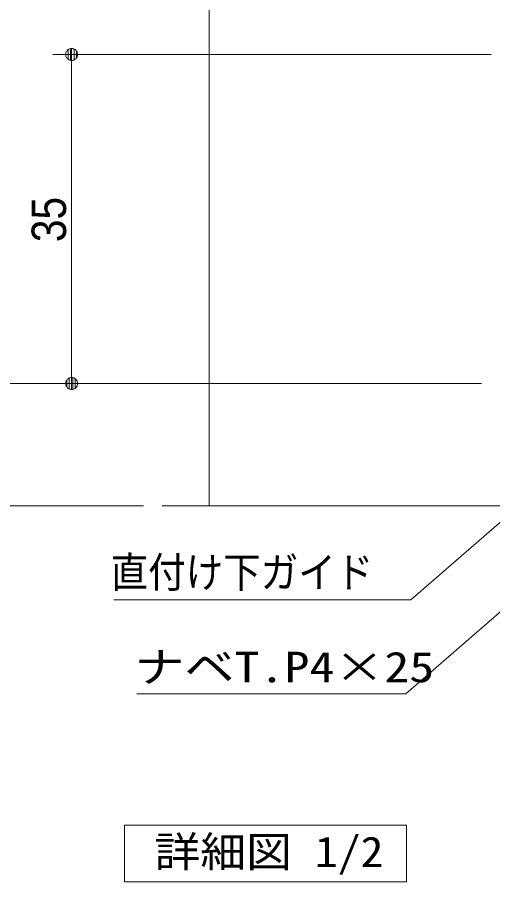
# Model space of a CAD drawing. Units: millimetres, scale not verified. Extents: x -6062 to 6062, y -3045 to 3045.
# Drawn here: x -234 to 273, y -2250 to -1330 of the extents above; entities that cross this region are included whole.
import ezdxf
from ezdxf.enums import TextEntityAlignment as Align

# ---------------------------------------------------------------- set-up
doc = ezdxf.new("R2010")
doc.units = ezdxf.units.MM
doc.header["$LTSCALE"] = 20
for name, color, linetype, lineweight in [('0-0_3一般', 7, 'Continuous', 9), ('0-1_2寸法-3', 7, 'Continuous', 9), ('0-2_2寸法-1', 7, 'Continuous', 9), ('0-3_0', 7, 'Continuous', 9)]:
    doc.layers.add(name, color=color, linetype=linetype, lineweight=lineweight)
doc.styles.add('ＭＳ ゴシック', font='')
doc.styles.add('ＭＳ Ｐゴシック', font='')
doc.styles.get('ＭＳ ゴシック').set_extended_font_data('MS Gothic')
doc.styles.get('ＭＳ Ｐゴシック').set_extended_font_data('MS PGothic')

# ---------------------------------------------------------------- blocks, each defined once
blk = doc.blocks.new('グループ-56')
at = {"layer": '0-0_3一般'}
blk.add_line((34163.7, -37000), (64563.7, -37000), dxfattribs=at)
blk = doc.blocks.new('グループ-57')
at = {"layer": '0-0_3一般'}
blk.add_line((35163.7, 22804.9), (35163.7, -37000), dxfattribs=at)
blk.add_blockref('グループ-56', (0, 0), dxfattribs=at)
blk = doc.blocks.new('グループ-58')
at = {"layer": '0-1_2寸法-3'}
blk.add_lwpolyline([(33363.7, -43800), (39363.7, -43800), (39363.7, -45000), (33363.7, -45000)], close=True, dxfattribs=at)
at = {"layer": '0-1_2寸法-3', "style": 'ＭＳ ゴシック', "width": 1.1}
blk.add_text('詳細図 1/2', height=650.9, dxfattribs=at).set_placement((33996.8, -44884.4), align=Align.BOTTOM_LEFT)
blk = doc.blocks.new('_Dot')
at = {"layer": '0-3_0'}
for p, q in [((-10, 0), (-20, 0)), ((9.78, 2), (-9.78, 2)), ((7.99, 6), (-7.99, 6)), ((9.16, -3.98), (-9.16, -3.98)), ((6, -7.98), (-6, -7.98))]:
    blk.add_line(p, q, dxfattribs=at)
for points in [[(10, 0), (9.92, 1.25), (9.69, 2.49), (9.3, 3.68), (8.76, 4.82), (8.09, 5.88), (7.29, 6.85), (6.37, 7.71), (5.36, 8.44), (4.26, 9.05), (3.09, 9.51), (1.87, 9.82), (0.63, 9.98), (-0.63, 9.98), (-1.87, 9.82), (-3.09, 9.51), (-4.26, 9.05), (-5.36, 8.44), (-6.37, 7.71), (-7.29, 6.85), (-8.09, 5.88), (-8.76, 4.82), (-9.3, 3.68), (-9.69, 2.49), (-9.92, 1.25), (-10, 0), (0, 0)], [(-10, 0), (-9.92, -1.25), (-9.69, -2.49), (-9.3, -3.68), (-8.76, -4.82), (-8.09, -5.88), (-7.29, -6.85), (-6.37, -7.71), (-5.36, -8.44), (-4.26, -9.05), (-3.09, -9.51), (-1.87, -9.82), (-0.63, -9.98), (0.63, -9.98), (1.87, -9.82), (3.09, -9.51), (4.26, -9.05), (5.36, -8.44), (6.37, -7.71), (7.29, -6.85), (8.09, -5.88), (8.76, -4.82), (9.3, -3.68), (9.69, -2.49), (9.92, -1.25), (10, 0), (0, 0)]]:
    blk.add_lwpolyline(points, close=True, dxfattribs=at)

msp = doc.modelspace()

# ---------------------------------------------------------------- linework, layer by layer
at = {"layer": '0-1_2寸法-3'}
for points in [[(300.68, -1850), (185.21, -1950), (-130.8, -1950)], [(335.68, -1915.13), (179.95, -2050), (-106.35, -2050)]]:
    msp.add_lwpolyline(points, dxfattribs=at)
at = {"layer": '0-2_2寸法-1'}
for p, q in [((270.68, -1370), (-195.69, -1370)), ((-175.69, -1707.29), (-175.69, -1382.71)), ((60.68, -1720), (-295.69, -1720)), ((-195.69, -1720), (-295.69, -1720)), ((260.68, -1720), (-195.69, -1720)), ((-99.32, -1850), (-295.69, -1850))]:
    msp.add_line(p, q, dxfattribs=at)

# ---------------------------------------------------------------- block references
at = {"layer": '0-0_3一般', "xscale": 0.05, "yscale": 0.05}
msp.add_blockref('グループ-57', (-1787.5, 0), dxfattribs=at)
at = {"layer": '0-1_2寸法-3', "xscale": 0.05, "yscale": 0.05}
msp.add_blockref('グループ-58', (-1787.5, 0), dxfattribs=at)
at = {"layer": '0-2_2寸法-1', "xscale": 0.6356201, "yscale": 0.6356201}
for p, rotation in [((-175.69, -1370), 90), ((-175.69, -1720), 270)]:
    msp.add_blockref('_Dot', p, dxfattribs=dict(at, rotation=rotation))

# ---------------------------------------------------------------- texts
at = {"layer": '0-1_2寸法-3', "style": 'ＭＳ ゴシック'}
for s, width, p in [('直付け下ガイド', 0.9, (-134.25, -1946.83)), ('ナベT.P4×25', 1.2, (-108.85, -2047.61))]:
    msp.add_text(s, height=32.55, dxfattribs=dict(at, width=width)).set_placement(p, align=Align.BOTTOM_LEFT)
at = {"layer": '0-2_2寸法-1', "style": 'ＭＳ Ｐゴシック', "width": 0.9}
msp.add_text('35', height=36.66, rotation=90, dxfattribs=at).set_placement((-170.63, -1569.59), align=Align.BOTTOM_LEFT)

doc.saveas('drawing.dxf')
